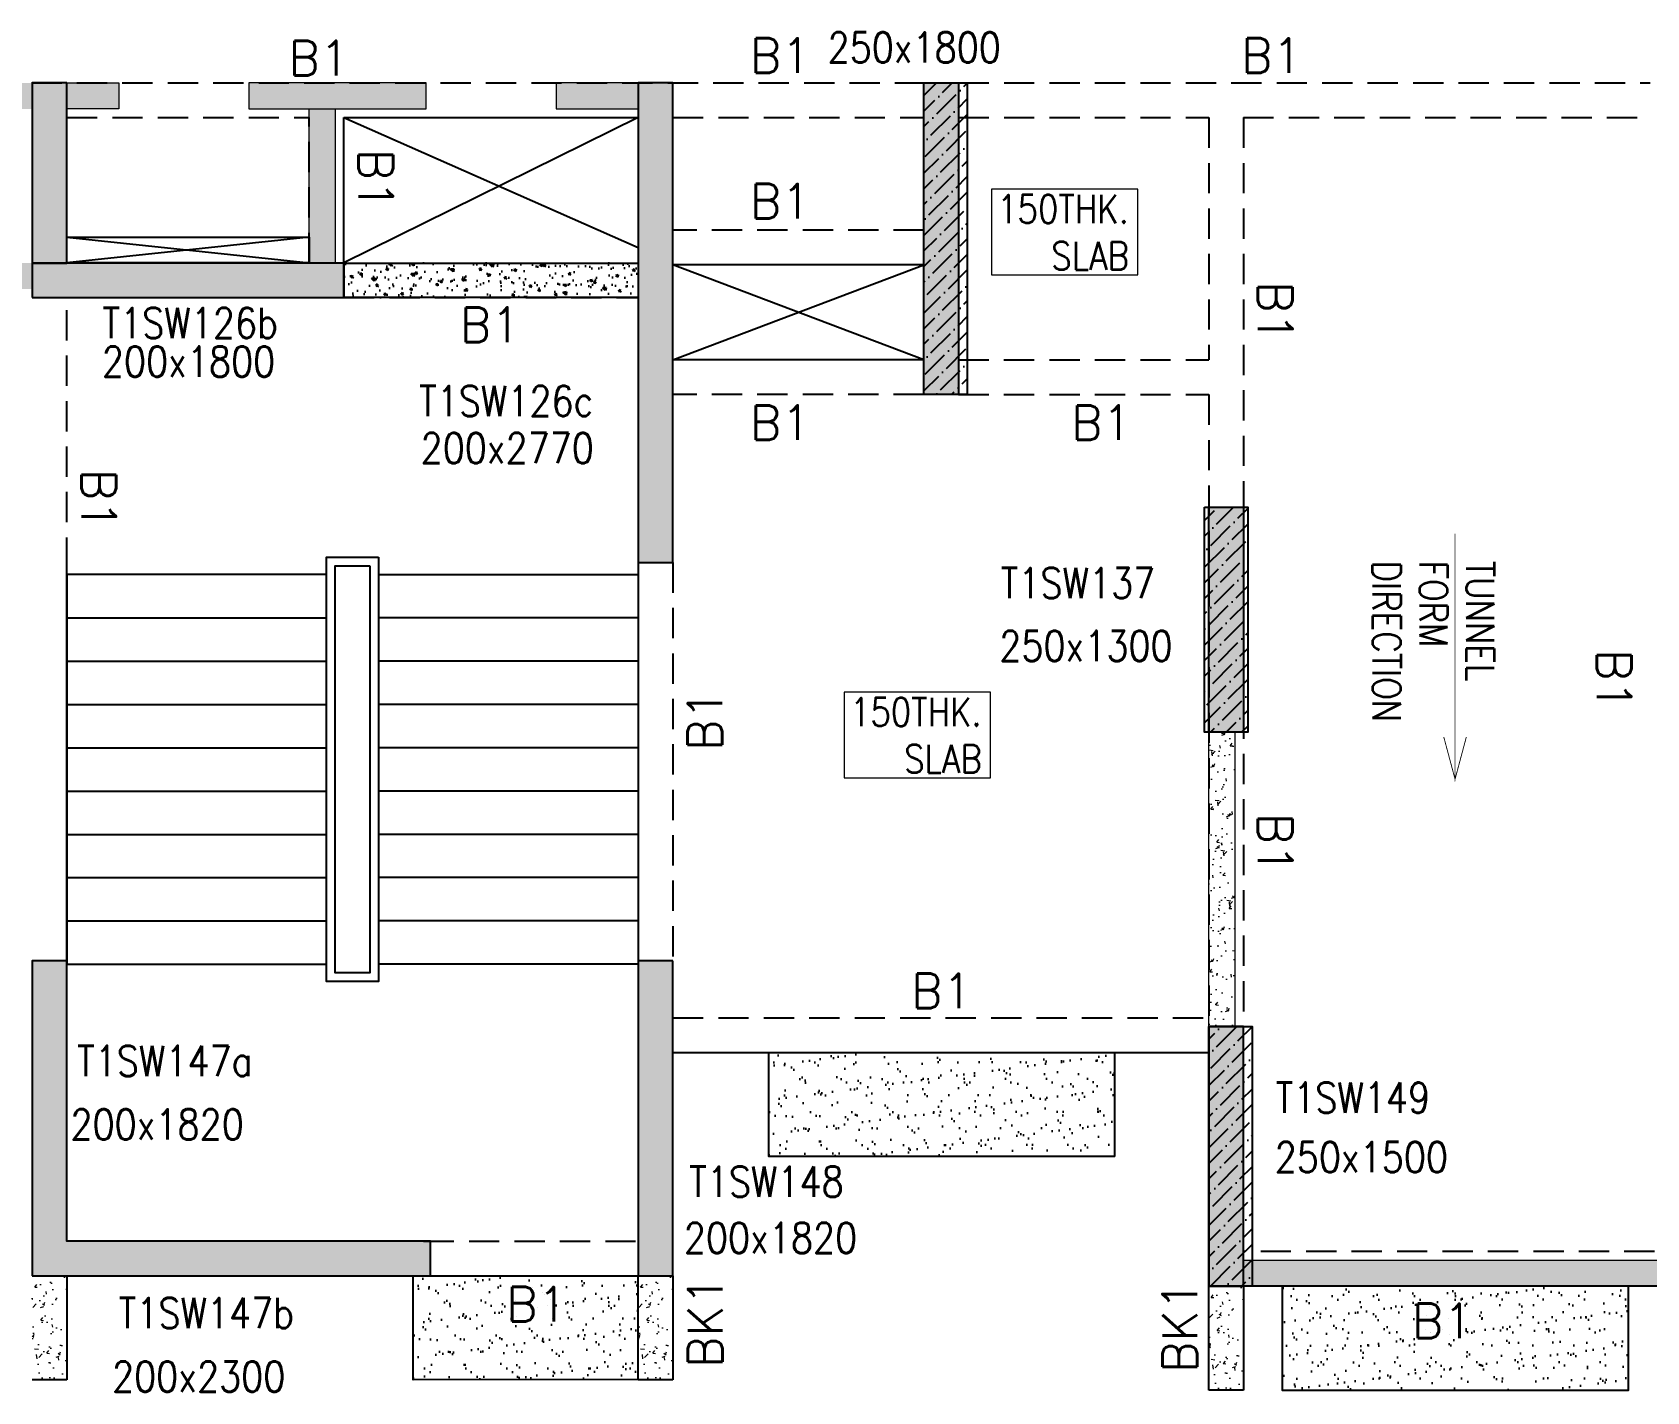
# Model space of a CAD drawing. Header units: millimetres. Extents: x 1078357 to 2594950, y -4969473 to -4636555.
# Drawn here: x 1183658 to 1192983, y -4672500 to -4664649 of the extents above; entities that cross this region are included whole.
import ezdxf

# ---------------------------------------------------------------- set-up
doc = ezdxf.new("R2010")
doc.units = ezdxf.units.MM
for name, pattern in [('CONTINOUS', [0]), ('HIDDEN', [0.375, 0.25, -0.125]), ('New Retail block$0$CONTINOUS', [0])]:
    doc.linetypes.add(name, pattern=pattern)
doc.layers.get('0').update_dxf_attribs({"lineweight": 0})
for name, color, linetype in [('B-200x650', 241, 'HIDDEN'), ('NON STR. RCC WALL', 6, 'Continuous'), ('S-COLUMN_SHEAR WALL', 1, 'Continuous'), ('S-CUT OUT', 3, 'Continuous'), ('S-PROJECTION', 54, 'New Retail block$0$CONTINOUS'), ('S-STAIR', 8, 'Continuous'), ('TEXT', 7, 'Continuous'), ('UP TO GFRS', 1, 'Continuous')]:
    doc.layers.add(name, color=color, linetype=linetype)
for name, color, linetype, lineweight in [('COL. NO.', 30, 'Continuous', 25), ('COL. SIZE', 7, 'Continuous', 25), ('HATCH', 8, 'Continuous', 30), ('RCC UPSTAND', 43, 'Continuous', 30), ('S-NON STR RCC WALL', 8, 'Continuous', 0), ('SLAB THK.', 6, 'Continuous', 0)]:
    doc.layers.add(name, color=color, linetype=linetype, lineweight=lineweight)
doc.styles.add('ROMANS', font='romans.shx', dxfattribs={"width": 0.85})
pattern_1 = [(45, (903512.16, -4590022.35), (33.67596, 123.478522), [158.75, -31.75, 0, -31.75])]

msp = doc.modelspace()

# ---------------------------------------------------------------- hatches: boundary and pattern name
at = {"layer": 'HATCH'}
h = msp.add_hatch(dxfattribs=at)
h.set_pattern_fill('AR-SAND', color=8, scale=3, angle=179.97015)
h.set_pattern_definition([(37.47015413, (-5087576.01, 23384926.63), (-4.72361136, 146.8264517), [0, -115.824, 0, -129.54, 0, -123.825]), (7.4701541, (-5087576, 23384926.63), (134.9689868, 214.9772528), [0, -62.484, 0, -104.394, 0, -40.005]), (327.47015413, (-5087669.74, 23384926.68), (237.29790347, 0.3075449), [0, -38.1, 0, -137.16, 0, -179.07]), (317.4701541, (-5087669.74, 23384926.68), (229.1017424, 66.759465), [0, -19.05, 0, -89.916, 0, -102.87])])
h.paths.add_polyline_path([(1189211.7, -4671139.5), (1187911.7, -4671141.2), (1187911.7, -4670541.2), (1187971.7, -4670541.2), (1188011.7, -4670541.2), (1189911.6, -4670542), (1189911.6, -4671140.4)], is_closed=False)
h.paths.add_polyline_path([(1188437.7, -4670554.7), (1188437.7, -4670554.7), (1188437.7, -4670854.7), (1188437.7, -4670854.7)], flags=16)
h = msp.add_hatch(dxfattribs=at)
h.set_pattern_fill('AR-SAND', color=8, scale=3, angle=179.97015)
h.set_pattern_definition([(37.47015413, (-5089629.34, 23383636.63), (-4.72361136, 146.8264517), [0, -115.824, 0, -129.54, 0, -123.825]), (7.4701541, (-5089629.34, 23383636.63), (134.9689868, 214.9772528), [0, -62.484, 0, -104.394, 0, -40.005]), (327.47015413, (-5089723.07, 23383636.68), (237.29790347, 0.3075449), [0, -38.1, 0, -137.16, 0, -179.07]), (317.4701541, (-5089723.07, 23383636.68), (229.1017424, 66.759465), [0, -19.05, 0, -89.916, 0, -102.87])])
h.paths.add_polyline_path([(1187158.3, -4672429.5), (1185858.3, -4672431.2), (1185858.3, -4671831.2), (1185918.3, -4671831.2), (1185958.3, -4671831.2), (1187158.3, -4671831.2), (1187158.3, -4672429.5)], is_closed=False)
h.paths.add_polyline_path([(1186751, -4671844.7), (1186384.4, -4671844.7), (1186384.4, -4672144.7), (1186751, -4672144.7)], flags=24)
h = msp.add_hatch(dxfattribs=at)
h.set_pattern_fill('AR-SAND', color=8, scale=3, angle=179.97015)
h.set_pattern_definition([(37.47015413, (-3992404.63, 18699617.45), (-4.72361136, 146.8264517), [0, -115.824, 0, -129.54, 0, -123.825]), (7.4701541, (-3992404.63, 18699617.45), (134.9689868, 214.9772528), [0, -62.484, 0, -104.394, 0, -40.005]), (327.4701541, (-3992498.35, 18699617.5), (237.2979035, 0.3075449), [0, -38.1, 0, -137.16, 0, -179.07]), (317.4701541, (-3992498.35, 18699617.5), (229.1017424, 66.759465), [0, -19.05, 0, -89.916, 0, -102.87])])
h.paths.add_polyline_path([(1192878.3, -4671891.2), (1190878.3, -4671891.2), (1190878.3, -4672491.2), (1192878.3, -4672491.2)])
at = {"layer": 'RCC UPSTAND'}
h = msp.add_hatch(dxfattribs=at)
h.set_pattern_fill('AR-CONC', color=8, scale=20, angle=90)
h.set_pattern_definition([(140, (-2022541.49, -7203400.79), (12.550427, 143.4520365), [15, -165]), (85, (-2022541.49, -7203400.8), (-150.438427, -27.7502667), [12, -132]), (190.4514445, (-2022540.44, -7203388.84), (-137.887998, 115.7017693), [12.7480384, -140.2284224]), (136.1842, (-2022581.49, -7203400.8), (33.103856, 213.448266), [22.5, -247.5]), (186.6356355, (-2022578.73, -7203383), (-194.82372, 186.932389), [19.122068, -210.342752]), (81.184164, (-2022581.49, -7203400.8), (-194.82372, 186.932389), [18, -198]), (111, (-2022571.49, -7203380.79), (80.523778, 119.3814104), [15, -165]), (56, (-2022571.49, -7203380.8), (-145.030009, 48.6630664), [12, -132]), (161.4514447, (-2022564.78, -7203370.84), (-64.5062306, 168.0444753), [12.748038, -140.2284224]), (127.5, (-2022541.49, -7203400.793), (-66.57877077, 2.43197106), [0, -130.4, 0, -134, 0, -132.5]), (97.5, (-2022541.49, -7203400.79), (-78.8823424, 52.6139075), [0, -76.4, 0, -127.4, 0, -50.5]), (57.5, (-2022541.49, -7203445.393), (4.51097435, 106.7644872), [0, -50, 0, -156, 0, -207]), (47.5, (-2022541.49, -7203465.39), (-20.0209965, 116.6372339), [0, -65, 0, -103.6, 0, -147])])
h.paths.add_polyline_path([(1187158.5, -4665981.3), (1187158.5, -4666181.3), (1185458.5, -4666181.3), (1185458.5, -4665981.3)])
at = {"layer": 'S-COLUMN_SHEAR WALL', "lineweight": 25}
h = msp.add_hatch(color=1, dxfattribs=at)
h.dxf.hatch_style = 1
h.paths.add_polyline_path([(1183858.5, -4664941.3), (1183658.5, -4664941.3), (1183658.5, -4665981.3), (1183858.5, -4665981.3)])
h = msp.add_hatch(color=1, dxfattribs=at)
h.dxf.hatch_style = 1
h.paths.add_polyline_path([(1187358.5, -4664941.3), (1187158.5, -4664941.3), (1187158.5, -4667711.3), (1187358.5, -4667711.3)])
h = msp.add_hatch(color=1, dxfattribs=at)
h.dxf.hatch_style = 1
h.paths.add_polyline_path([(1189008.5, -4666741.2), (1188808.5, -4666741.2), (1188808.5, -4664941.3), (1189008.5, -4664941.3)])
h = msp.add_hatch(color=1, dxfattribs=at)
h.dxf.hatch_style = 1
h.paths.add_polyline_path([(1183658.5, -4666181.3), (1185458.5, -4666181.3), (1185458.5, -4665981.3), (1183658.5, -4665981.3)])
h = msp.add_hatch(color=1, dxfattribs=at)
h.dxf.hatch_style = 1
h.paths.add_polyline_path([(1190603.5, -4667391.2), (1190589.8, -4667391.2), (1190544.9, -4667391.2), (1190453.5, -4667391.2), (1190453.5, -4668691.2), (1190653.5, -4668691.2), (1190653.5, -4667541.2), (1190653.5, -4667391.2)])
h = msp.add_hatch(color=1, dxfattribs=at)
h.dxf.hatch_style = 1
h.paths.add_polyline_path([(1183658.5, -4671831.3), (1185958.5, -4671831.3), (1185958.5, -4671631.3), (1183858.5, -4671631.3), (1183858.5, -4670011.3), (1183658.5, -4670011.3)])
h = msp.add_hatch(color=1, dxfattribs=at)
h.dxf.hatch_style = 1
h.paths.add_polyline_path([(1187358.5, -4670011.3), (1187158.5, -4670011.3), (1187158.5, -4671831.3), (1187358.5, -4671831.3)])
h = msp.add_hatch(color=1, dxfattribs=at)
h.dxf.hatch_style = 1
h.paths.add_polyline_path([(1190453.5, -4671891.3), (1190653.5, -4671891.3), (1190653.5, -4670391.2), (1190453.5, -4670391.2)])
at = {"layer": 'S-NON STR RCC WALL', "ltscale": 700}
h = msp.add_hatch(dxfattribs=at)
h.set_pattern_fill('AR-CONC', color=256)
h.set_pattern_definition([(50, (31262.4, 203131.2), (182.184669, -15.9390855), [19.05, -209.55]), (355, (31262.4, 203131.2), (-35.2434214, 191.056845), [15.24, -167.640584]), (100.4514447, (31277.58, 203129.87), (146.941247, 175.117752), [16.190009, -178.0902446]), (46.1842, (31262.4, 203182), (271.079041, -42.042328), [28.575, -314.325]), (96.6355576, (31285, 203178.5), (237.404134, 247.426125), [24.285023, -267.135608]), (351.184151, (31262.4, 203182), (237.404134, 247.426125), [22.859967, -251.459732]), (21, (31287.8, 203169.3), (151.6143913, -102.265198), [19.05, -209.55]), (326, (31287.8, 203169.3), (61.802028, 184.187966), [15.24, -167.64]), (71.451445, (31300.43, 203160.78), (213.416419, 81.922769), [16.190009, -178.0899376]), (37.5, (31262.4, 203131.2), (3.08860325, 84.5550389), [0, -165.608, 0, -170.18, 0, -168.275]), (7.5, (31262.4, 203131.2), (66.8196625, 100.1805748), [0, -97.028, 0, -161.798, 0, -64.135]), (327.5, (31205.756, 203131.2), (135.5905952, -5.728744), [0, -63.5, 0, -198.12, 0, -262.89]), (317.5, (31180.36, 203131.2), (148.1291814, 25.426491), [0, -82.55, 0, -131.572, 0, -186.69])])
h.paths.add_polyline_path([(1186683.4, -4665091.2), (1187158.3, -4665091.2), (1187158.3, -4664941.2), (1186683.4, -4664941.2)])
h.paths.add_polyline_path([(1181978.4, -4665091.2), (1182128.4, -4665091.2), (1182128.4, -4665981.2), (1181978.4, -4665981.2)])
h.paths.add_polyline_path([(1184908.4, -4665091.2), (1185933.4, -4665091.2), (1185933.4, -4664941.2), (1184908.4, -4664941.2)])
h.paths.add_polyline_path([(1183858.3, -4664941.2), (1184158.4, -4664941.2), (1184158.4, -4665091.2), (1183858.3, -4665091.2)])
h.paths.add_polyline_path([(1181978.4, -4666131.2), (1183658.3, -4666131.2), (1183658.3, -4665981.2), (1181978.4, -4665981.2)])
h.paths.add_polyline_path([(1183268.4, -4665091.2), (1183658.3, -4665091.2), (1183658.3, -4664941.2), (1183268.4, -4664941.2)])
h.paths.add_polyline_path([(1181228.4, -4665091.2), (1182518.4, -4665091.2), (1182518.4, -4664941.2), (1181228.4, -4664941.2)])
h.paths.add_polyline_path([(1185258.4, -4665091.2), (1185408.4, -4665091.2), (1185408.4, -4665981.2), (1185258.4, -4665981.2)])
at = {"layer": 'S-NON STR RCC WALL'}
h = msp.add_hatch(dxfattribs=at)
h.set_pattern_fill('AR-CONC', color=256)
h.set_pattern_definition([(50, (-4135567.27, 18847639.47), (182.184669, -15.9390855), [19.05, -209.55]), (355, (-4135567.27, 18847639.47), (-35.2434214, 191.0568452), [15.24, -167.6405842]), (100.4514447, (-4135552.09, 18847638.14), (146.9412471, 175.1177519), [16.1900088, -178.0902446]), (46.1842, (-4135567.27, 18847690.27), (271.0790409, -42.042328), [28.575, -314.325]), (96.6355576, (-4135544.68, 18847686.76), (237.404134, 247.4261246), [24.285023, -267.1356082]), (351.1841512, (-4135567.27, 18847690.27), (237.404134, 247.4261246), [22.859967, -251.459732]), (21, (-4135541.87, 18847677.57), (151.6143913, -102.2651982), [19.05, -209.55]), (326, (-4135541.87, 18847677.57), (61.8020283, 184.1879661), [15.24, -167.64]), (71.451445, (-4135529.23, 18847669.04), (213.4164193, 81.9227689), [16.1900088, -178.0899376]), (37.5, (-4135567.27, 18847639.466), (3.08860325, 84.55503887), [0, -165.608, 0, -170.18, 0, -168.275]), (7.5, (-4135567.27, 18847639.47), (66.8196625, 100.18057482), [0, -97.028, 0, -161.798, 0, -64.135]), (327.5, (-4135623.91, 18847639.466), (135.59059517, -5.728744), [0, -63.5, 0, -198.12, 0, -262.89]), (317.5, (-4135649.31, 18847639.47), (148.1291814, 25.42649103), [0, -82.55, 0, -131.572, 0, -186.69])])
h.paths.add_polyline_path([(1190603.3, -4670391.1), (1190453.3, -4670391.1), (1190453.3, -4668691.2), (1190603.3, -4668691.2)])
h = msp.add_hatch(dxfattribs=at)
h.set_pattern_fill('AR-CONC', color=256)
h.set_pattern_definition([(50, (-5232816.98, 23531658.65), (182.184669, -15.93908554), [19.05, -209.55]), (355, (-5232816.98, 23531658.65), (-35.2434214, 191.0568452), [15.24, -167.6405842]), (100.4514447, (-5232801.8, 23531657.33), (146.9412471, 175.1177519), [16.1900088, -178.0902446]), (46.1842, (-5232816.98, 23531709.45), (271.0790409, -42.042328), [28.575, -314.325]), (96.6355576, (-5232794.4, 23531705.95), (237.404134, 247.4261246), [24.2850231, -267.1356082]), (351.1841512, (-5232816.98, 23531709.45), (237.404134, 247.4261246), [22.859967, -251.459732]), (21, (-5232791.58, 23531696.75), (151.6143913, -102.2651982), [19.05, -209.55]), (326, (-5232791.58, 23531696.75), (61.8020283, 184.1879661), [15.24, -167.64]), (71.451445, (-5232778.95, 23531688.23), (213.4164193, 81.9227689), [16.1900088, -178.0899376]), (37.5, (-5232816.985, 23531658.653), (3.08860325, 84.55503887), [0, -165.608, 0, -170.18, 0, -168.275]), (7.5, (-5232816.985, 23531658.65), (66.8196625, 100.18057482), [0, -97.028, 0, -161.798, 0, -64.135]), (327.5, (-5232873.63, 23531658.65), (135.59059517, -5.728744), [0, -63.5, 0, -198.12, 0, -262.89]), (317.5, (-5232899.03, 23531658.65), (148.1291814, 25.42649103), [0, -82.55, 0, -131.572, 0, -186.69])])
h.paths.add_polyline_path([(1193528.3, -4671891.1), (1192778.3, -4671891.1), (1192778.3, -4671741.2), (1193528.3, -4671741.2)])
h.paths.add_polyline_path([(1195650.4, -4671891.2), (1195328.3, -4671891.2), (1195328.3, -4671741.2), (1195650.4, -4671741.2)])
h.paths.add_polyline_path([(1190978.3, -4671891.2), (1190653.3, -4671891.2), (1190653.3, -4671741.2), (1190978.3, -4671741.2)])
h.paths.add_polyline_path([(1195328.3, -4671891.2), (1193528.3, -4671891.2), (1193528.3, -4671741.2), (1195328.3, -4671741.2)])
h.paths.add_polyline_path([(1192778.3, -4671891.2), (1190978.3, -4671891.2), (1190978.3, -4671741.2), (1192778.3, -4671741.2)])
h = msp.add_hatch(dxfattribs=at)
h.set_pattern_fill('AR-CONC', color=256, angle=180)
h.set_pattern_definition([(50, (-8446513.87, 37567276.1), (182.184669, -15.93908554), [19.05, -209.55]), (355, (-8446513.87, 37567276.1), (-35.2434214, 191.0568452), [15.24, -167.6405842]), (100.4514447, (-8446498.68, 37567274.78), (146.9412471, 175.1177519), [16.1900088, -178.0902446]), (46.1842, (-8446513.87, 37567326.9), (271.0790409, -42.0423279), [28.575, -314.325]), (96.6355576, (-8446491.28, 37567323.4), (237.404134, 247.4261246), [24.2850231, -267.1356082]), (351.1841512, (-8446513.87, 37567326.9), (237.404134, 247.4261246), [22.859967, -251.459732]), (21, (-8446488.47, 37567314.2), (151.61439127, -102.2651982), [19.05, -209.55]), (326, (-8446488.47, 37567314.2), (61.80202835, 184.1879661), [15.24, -167.64]), (71.451445, (-8446475.83, 37567305.68), (213.4164193, 81.9227689), [16.1900088, -178.0899376]), (37.5, (-8446513.865, 37567276.104), (3.08860325, 84.55503887), [0, -165.608, 0, -170.18, 0, -168.275]), (7.5, (-8446513.865, 37567276.1), (66.81966251, 100.18057482), [0, -97.028, 0, -161.798, 0, -64.135]), (327.5, (-8446570.51, 37567276.104), (135.59059517, -5.72874399), [0, -63.5, 0, -198.12, 0, -262.89]), (317.5, (-8446595.91, 37567276.1), (148.1291814, 25.42649103), [0, -82.55, 0, -131.572, 0, -186.69])])
h.paths.add_polyline_path([(1183858.4, -4671831.2), (1183658.4, -4671831.2), (1183658.4, -4672431.2), (1183858.4, -4672431.2), (1183858.4, -4672431.2), (1183858.4, -4671831.3)], is_closed=False)
h = msp.add_hatch(dxfattribs=at)
h.set_pattern_fill('AR-CONC', color=256, angle=180)
h.set_pattern_definition([(50, (-8443013.87, 37567276.1), (182.184669, -15.93908554), [19.05, -209.55]), (355, (-8443013.87, 37567276.1), (-35.2434214, 191.0568452), [15.24, -167.6405842]), (100.4514447, (-8442998.68, 37567274.78), (146.9412471, 175.1177519), [16.1900088, -178.0902446]), (46.1842, (-8443013.87, 37567326.9), (271.0790409, -42.0423279), [28.575, -314.325]), (96.6355576, (-8442991.28, 37567323.4), (237.404134, 247.4261246), [24.2850231, -267.1356082]), (351.1841512, (-8443013.87, 37567326.9), (237.404134, 247.4261246), [22.859967, -251.459732]), (21, (-8442988.47, 37567314.2), (151.61439127, -102.2651982), [19.05, -209.55]), (326, (-8442988.47, 37567314.2), (61.80202835, 184.1879661), [15.24, -167.64]), (71.451445, (-8442975.83, 37567305.68), (213.4164193, 81.9227689), [16.1900088, -178.0899376]), (37.5, (-8443013.865, 37567276.104), (3.08860325, 84.55503887), [0, -165.608, 0, -170.18, 0, -168.275]), (7.5, (-8443013.865, 37567276.1), (66.81966251, 100.18057482), [0, -97.028, 0, -161.798, 0, -64.135]), (327.5, (-8443070.51, 37567276.104), (135.59059517, -5.72874399), [0, -63.5, 0, -198.12, 0, -262.89]), (317.5, (-8443095.91, 37567276.1), (148.1291814, 25.42649103), [0, -82.55, 0, -131.572, 0, -186.69])])
h.paths.add_polyline_path([(1187358.4, -4671831.2), (1187158.4, -4671831.2), (1187158.4, -4672431.2), (1187358.4, -4672431.2), (1187358.4, -4672431.2), (1187358.4, -4671831.3)], is_closed=False)
h = msp.add_hatch(dxfattribs=at)
h.set_pattern_fill('AR-CONC', color=256, angle=180)
h.set_pattern_definition([(50, (-8439718.9, 37567216.11), (182.184669, -15.93908554), [19.05, -209.55]), (355, (-8439718.9, 37567216.1), (-35.2434214, 191.0568452), [15.24, -167.6405842]), (100.4514447, (-8439703.72, 37567214.78), (146.9412471, 175.1177519), [16.1900088, -178.0902446]), (46.1842, (-8439718.9, 37567266.9), (271.0790409, -42.0423279), [28.575, -314.325]), (96.6355576, (-8439696.3, 37567263.4), (237.404134, 247.4261246), [24.2850231, -267.1356082]), (351.1841512, (-8439718.9, 37567266.9), (237.404134, 247.4261246), [22.859967, -251.459732]), (21, (-8439693.5, 37567254.21), (151.61439127, -102.2651982), [19.05, -209.55]), (326, (-8439693.5, 37567254.2), (61.80202835, 184.1879661), [15.24, -167.64]), (71.451445, (-8439680.87, 37567245.69), (213.4164193, 81.9227689), [16.1900088, -178.0899376]), (37.5, (-8439718.9, 37567216.11), (3.08860325, 84.55503887), [0, -165.608, 0, -170.18, 0, -168.275]), (7.5, (-8439718.9, 37567216.11), (66.81966251, 100.18057482), [0, -97.028, 0, -161.798, 0, -64.135]), (327.5, (-8439775.544, 37567216.11), (135.59059517, -5.72874399), [0, -63.5, 0, -198.12, 0, -262.89]), (317.5, (-8439800.94, 37567216.11), (148.1291814, 25.42649103), [0, -82.55, 0, -131.572, 0, -186.69])])
h.paths.add_polyline_path([(1190653.3, -4671891.2), (1190453.4, -4671891.2), (1190453.4, -4672491.2), (1190653.3, -4672491.2), (1190653.4, -4672491.2), (1190653.4, -4671891.3)], is_closed=False)
at = {"layer": 'UP TO GFRS', "lineweight": 25}
h = msp.add_hatch(dxfattribs=at)
h.set_pattern_fill('ANSI36', color=8, scale=20)
h.set_pattern_definition(pattern_1)
h.paths.add_polyline_path([(1188808.6, -4664941.3), (1189058.6, -4664941.3), (1189058.6, -4666741.2), (1188808.6, -4666741.2)])
h = msp.add_hatch(dxfattribs=at)
h.set_pattern_fill('ANSI36', color=8, scale=20)
h.set_pattern_definition([(45, (903512.135, -4613405.35), (33.67596, 123.478522), [158.75, -31.75, 0, -31.75])])
h.paths.add_polyline_path([(1190428.5, -4667391.2), (1190678.5, -4667391.2), (1190678.5, -4668691.2), (1190428.5, -4668691.2)])
h = msp.add_hatch(dxfattribs=at)
h.set_pattern_fill('ANSI36', color=8, scale=20)
h.set_pattern_definition(pattern_1)
h.paths.add_polyline_path([(1190453.5, -4670391.2), (1190703.5, -4670391.2), (1190703.5, -4671891.2), (1190453.5, -4671891.2)])

# ---------------------------------------------------------------- linework, layer by layer
at = {"color": 2, "ltscale": 1000, "const_width": 5, "elevation": -0.1}
msp.add_lwpolyline([(1191810.9, -4668719.3), (1191876, -4668962.3), (1191876, -4667545.3), (1191876, -4668962.3), (1191941.1, -4668719.3)], dxfattribs=at)
at = {"layer": 'B-200x650', "linetype": 'HIDDEN', "ltscale": 700}
for p, q in [((1179978.4, -4664941.2, 0), (1188808.3, -4664941.2, 0)), ((1189008.3, -4664941.2, 0), (1193003.3, -4664941.2, 0)), ((1183858.3, -4665141.2, 0), (1185258.3, -4665141.2, 0)), ((1185258.3, -4665981.2, 0), (1185258.3, -4665141.2, 0)), ((1187358.4, -4665141.2, 0), (1188808.3, -4665141.2, 0)), ((1189008.3, -4665141.2, 0), (1190453.3, -4665141.2, 0)), ((1190453.3, -4665141.2, 0), (1190453.3, -4666541.1, 0)), ((1190653.3, -4665141.2, 0), (1190653.3, -4670391.1, 0)), ((1190653.3, -4665141.2, 0), (1193003.3, -4665141.2, 0)), ((1188808.3, -4665791.1, 0), (1187358.3, -4665791.1, 0)), ((1183858.3, -4667741.2, 0), (1183858.3, -4666181.2, 0)), ((1185458.5, -4666181.3, 0), (1187158.5, -4666181.3, 0)), ((1189008.2, -4666541.1, 0), (1190453.3, -4666541.1, 0)), ((1188808.3, -4666741.1, 0), (1187358.3, -4666741.1, 0)), ((1189008.2, -4666741.1, 0), (1190453.3, -4666741.1, 0)), ((1190453.3, -4666741.1, 0), (1190453.3, -4670391.1, 0)), ((1187358.4, -4667711.2, 0), (1187358.4, -4670011.2, 0)), ((1187358.4, -4670341.2, 0), (1190453.3, -4670341.2, 0)), ((1185918.3, -4671631.2, 0), (1187158.3, -4671631.2, 0)), ((1195653.3, -4671691.2, 0), (1190653.3, -4671691.2, 0))]:
    msp.add_line(p, q, dxfattribs=at)
at = {"layer": 'B-200x650', "linetype": 'CONTINOUS', "ltscale": 700}
for p, q in [((1185458.3, -4665981.2, 0), (1185458.3, -4665141.2, 0)), ((1185458.3, -4665141.2, 0), (1187158.4, -4665141.2, 0)), ((1185458.5, -4665981.3, 0), (1187158.5, -4665981.3, 0)), ((1183858.3, -4670011.2, 0), (1183858.3, -4667741.2, 0)), ((1183858.3, -4671831.2, 0), (1183858.3, -4672431.2, 0)), ((1185918.3, -4671831.2, 0), (1187158.3, -4671831.2, 0)), ((1187158.3, -4672431.2, 0), (1187158.3, -4671831.2, 0)), ((1187358.3, -4671831.2, 0), (1187358.3, -4672431.2, 0)), ((1190453.3, -4672491.2, 0), (1190453.3, -4671891.2, 0)), ((1195653.3, -4671891.2, 0), (1190653.3, -4671891.2, 0)), ((1190653.3, -4671891.2, 0), (1190653.3, -4672491.2, 0)), ((1183858.3, -4672431.2, 0), (1183658.3, -4672431.2, 0)), ((1187358.3, -4672431.2, 0), (1187158.3, -4672431.2, 0)), ((1190653.3, -4672491.2, 0), (1190453.3, -4672491.2, 0))]:
    msp.add_line(p, q, dxfattribs=at)
at = {"layer": 'B-200x650', "linetype": 'Continuous', "ltscale": 700}
for p, q in [((1188808.3, -4665991.1, 0), (1187358.3, -4665991.1, 0)), ((1188808.3, -4666541.1, 0), (1187358.3, -4666541.1, 0)), ((1187158.4, -4667711.2, 0), (1187158.4, -4670011.2, 0)), ((1187358.4, -4670541.2, 0), (1190453.3, -4670541.2, 0))]:
    msp.add_line(p, q, dxfattribs=at)
at = {"layer": 'NON STR. RCC WALL', "elevation": 0}
msp.add_lwpolyline([(1187158.5, -4665981.3), (1187158.5, -4666181.3), (1185458.5, -4666181.3), (1185458.5, -4665981.3)], close=True, dxfattribs=at)
at = {"layer": 'S-COLUMN_SHEAR WALL', "color": 1, "lineweight": 25}
msp.add_line((1185458.5, -4665981.3, 0), (1185458.5, -4666181.3, 0), dxfattribs=at)
at = {"layer": 'S-COLUMN_SHEAR WALL', "color": 1, "lineweight": 25, "elevation": 0}
for points in [[(1183858.5, -4664941.3), (1183658.5, -4664941.3), (1183658.5, -4665981.3), (1183858.5, -4665981.3)], [(1187358.5, -4664941.3), (1187158.5, -4664941.3), (1187158.5, -4667711.3), (1187358.5, -4667711.3)], [(1189008.5, -4666741.2), (1188808.5, -4666741.2), (1188808.5, -4664941.3), (1189008.5, -4664941.3)], [(1183658.5, -4666181.3), (1185458.5, -4666181.3), (1185458.5, -4665981.3), (1183658.5, -4665981.3)], [(1190453.5, -4667391.2), (1190653.5, -4667391.2), (1190653.5, -4668691.2), (1190453.5, -4668691.2)], [(1183658.5, -4671831.3), (1185958.5, -4671831.3), (1185958.5, -4671631.3), (1183858.5, -4671631.3), (1183858.5, -4670011.3), (1183658.5, -4670011.3)], [(1187358.5, -4670011.3), (1187158.5, -4670011.3), (1187158.5, -4671831.3), (1187358.5, -4671831.3)], [(1190453.5, -4671891.3), (1190653.5, -4671891.3), (1190653.5, -4670391.2), (1190453.5, -4670391.2)]]:
    msp.add_lwpolyline(points, close=True, dxfattribs=at)
at = {"layer": 'S-CUT OUT'}
for p, q in [((1185458.3, -4665141.2, 0), (1187158.4, -4665891.2, 0)), ((1187158.4, -4665141.2, 0), (1185458.3, -4665981.2, 0)), ((1185258.3, -4665831.1, 0), (1183858.3, -4665981.2, 0)), ((1183858.3, -4665831.1, 0), (1185258.3, -4665981.2, 0)), ((1187358.3, -4666541.1, 0), (1188808.3, -4665991.1, 0)), ((1188808.3, -4666541.1, 0), (1187358.3, -4665991.1, 0))]:
    msp.add_line(p, q, dxfattribs=at)
at = {"layer": 'S-CUT OUT', "elevation": 0}
msp.add_lwpolyline([(1183858.3, -4665831.1), (1185258.3, -4665831.1), (1185258.3, -4665981.1), (1183858.3, -4665981.1)], close=True, dxfattribs=at)
at = {"layer": 'S-NON STR RCC WALL', "ltscale": 700, "elevation": 0}
for points in [[(1183858.3, -4664941.2), (1184158.4, -4664941.2), (1184158.4, -4665091.2), (1183858.3, -4665091.2)], [(1184908.4, -4665091.2), (1185933.4, -4665091.2), (1185933.4, -4664941.2), (1184908.4, -4664941.2)], [(1186683.4, -4665091.2), (1187158.3, -4665091.2), (1187158.3, -4664941.2), (1186683.4, -4664941.2)], [(1185258.4, -4665091.2), (1185408.4, -4665091.2), (1185408.4, -4665981.2), (1185258.4, -4665981.2)]]:
    msp.add_lwpolyline(points, close=True, dxfattribs=at)
at = {"layer": 'S-NON STR RCC WALL', "elevation": 0}
for points in [[(1190603.3, -4670391.1), (1190453.3, -4670391.1), (1190453.3, -4668691.2), (1190603.3, -4668691.2)], [(1195650.4, -4671891.2), (1190653.3, -4671891.2), (1190653.3, -4671741.2), (1195650.4, -4671741.2)]]:
    msp.add_lwpolyline(points, close=True, dxfattribs=at)
at = {"layer": 'S-PROJECTION'}
for p, q in [((1189911.6, -4671141.2, 0), (1189911.6, -4670541.2, 0)), ((1187158.3, -4672429.5, 0), (1187158.3, -4672231.2, 0))]:
    msp.add_line(p, q, dxfattribs=at)
at = {"layer": 'S-PROJECTION', "elevation": 0}
for points in [[(1189911.6, -4671141.2), (1187911.7, -4671141.2), (1187911.7, -4670541.2)], [(1187158.3, -4672429.5), (1185858.3, -4672431.2), (1185858.3, -4671831.2)]]:
    msp.add_lwpolyline(points, dxfattribs=at)
msp.add_lwpolyline([(1192878.3, -4671891.2), (1190878.3, -4671891.2), (1190878.3, -4672491.2), (1192878.3, -4672491.2)], close=True, dxfattribs=at)
at = {"layer": 'S-STAIR', "elevation": 0}
for points in [[(1185658.3, -4667681.2), (1185658.3, -4670131.2), (1185358.3, -4670131.2), (1185358.3, -4667681.2)], [(1185608.3, -4667731.2), (1185608.3, -4670081.2), (1185408.3, -4670081.2), (1185408.3, -4667731.2)]]:
    msp.add_lwpolyline(points, close=True, dxfattribs=at)
for points in [[(1185358.3, -4667781.2), (1183858.3, -4667781.2)], [(1183858.3, -4667781.2), (1183858.3, -4670031.2), (1185358.3, -4670031.2)], [(1185658.3, -4667781.2), (1187158.3, -4667781.2)], [(1187158.3, -4667781.2), (1187158.3, -4670031.2), (1185658.3, -4670031.2)], [(1183858.3, -4668031.2), (1185358.3, -4668031.2)], [(1187158.3, -4668031.2), (1185658.3, -4668031.2)], [(1183858.3, -4668281.2), (1185358.3, -4668281.2)], [(1187158.3, -4668281.2), (1185658.3, -4668281.2)], [(1183858.3, -4668531.2), (1185358.3, -4668531.2)], [(1187158.3, -4668531.2), (1185658.3, -4668531.2)], [(1183858.3, -4668781.2), (1185358.3, -4668781.2)], [(1187158.3, -4668781.2), (1185658.3, -4668781.2)], [(1183858.3, -4669031.2), (1185358.3, -4669031.2)], [(1187158.3, -4669031.2), (1185658.3, -4669031.2)], [(1183858.3, -4669281.2), (1185358.3, -4669281.2)], [(1187158.3, -4669281.2), (1185658.3, -4669281.2)], [(1183858.3, -4669531.2), (1185358.3, -4669531.2)], [(1187158.3, -4669531.2), (1185658.3, -4669531.2)], [(1183858.3, -4669781.2), (1185358.3, -4669781.2)], [(1187158.3, -4669781.2), (1185658.3, -4669781.2)]]:
    msp.add_lwpolyline(points, dxfattribs=at)
at = {"layer": 'SLAB THK.', "elevation": -0.1}
for points in [[(1190043.2, -4665554.2), (1189198.3, -4665554.2), (1189198.3, -4666050), (1190043.2, -4666050)], [(1190043.2, -4665554.2), (1189198.3, -4665554.2), (1189198.3, -4666050), (1190043.2, -4666050)], [(1189193.2, -4668459.3), (1188348.2, -4668459.3), (1188348.2, -4668955.1), (1189193.2, -4668955.1)], [(1189193.2, -4668459.3), (1188348.2, -4668459.3), (1188348.2, -4668955.1), (1189193.2, -4668955.1)]]:
    msp.add_lwpolyline(points, close=True, dxfattribs=at)
at = {"layer": 'UP TO GFRS', "color": 3, "lineweight": 25, "elevation": 0}
for points in [[(1188808.5, -4664941.3), (1189058.5, -4664941.3), (1189058.5, -4666741.2), (1188808.5, -4666741.2)], [(1190428.5, -4667391.2), (1190678.5, -4667391.2), (1190678.5, -4668691.2), (1190428.5, -4668691.2)], [(1190453.5, -4670391.2), (1190703.5, -4670391.2), (1190703.5, -4671891.2), (1190453.5, -4671891.2)]]:
    msp.add_lwpolyline(points, close=True, dxfattribs=at)

# ---------------------------------------------------------------- texts
at = {"layer": 'B-200x650', "linetype": 'HIDDEN', "ltscale": 500, "style": 'ROMANS'}
for rotation, p in [(359.99906, (1185138.4, -4664897.3, -2.7)), (359.99906, (1187803.9, -4664883.2, -2.7)), (359.99906, (1190641, -4664883.2, -2.7)), (269.99906, (1185542.2, -4665322.4, -2.7)), (359.99906, (1187803.9, -4665724, -2.7)), (269.99906, (1190737.2, -4666087.2, -2.7)), (359.99906, (1186127.5, -4666437.8, -2.7)), (359.99906, (1187803.9, -4667003.5, -2.7)), (359.99906, (1189658.6, -4667003.5, -2.7)), (269.99906, (1192694.7, -4668212.4, -2.7)), (89.99906, (1187643.4, -4668798.3, -2.7)), (269.99906, (1190737.2, -4669157.2, -2.7)), (0.00094, (1191627.1, -4672191.5, -2.7))]:
    msp.add_text('B1', height=200, rotation=rotation, dxfattribs=at).set_placement(p)
at = {"layer": 'B-200x650', "linetype": 'HIDDEN', "ltscale": 700, "style": 'ROMANS'}
for rotation, p in [(269.99906, (1183942.2, -4667171.2, -2.7)), (359.99906, (1188735.2, -4670285.3, -2.7))]:
    msp.add_text('B1', height=200, rotation=rotation, dxfattribs=at).set_placement(p)
at = {"layer": 'B-200x650', "linetype": 'CONTINOUS', "ltscale": 700, "style": 'ROMANS'}
for s, rotation, p in [('B1', 359.99906, (1186396.3, -4672094.7, -2.7)), ('BK1', 90, (1187645.4, -4672361.9, 50)), ('BK1', 90, (1190386.1, -4672390.8, 50))]:
    msp.add_text(s, height=200, rotation=rotation, dxfattribs=at).set_placement(p)
at = {"layer": 'COL. NO.', "linetype": 'Continuous', "style": 'ROMANS', "width": 0.85}
for s, p in [('T1SW126b', (1184063.9, -4666415.3, -320.4)), ('T1SW126c', (1185892.6, -4666866, -320.4)), ('T1SW137', (1189251.6, -4667916.9, -320.4)), ('T1SW147a', (1183917.5, -4670677.5, -320.4)), ('T1SW149', (1190839.5, -4670889.5, -320.4)), ('T1SW148', (1187452.5, -4671374.9, -320.4)), ('T1SW147b', (1184157.6, -4672134, -320.4))]:
    msp.add_text(s, height=175, dxfattribs=at).set_placement(p)
at = {"layer": 'COL. SIZE', "linetype": 'Continuous', "style": 'ROMANS', "width": 0.85}
for s, p in [('250x1800', (1188252, -4664823.7, -320.4)), ('200x1800', (1184060.4, -4666638.2, -320.4)), ('200x2770', (1185901.4, -4667138, -320.4)), ('250x1300', (1189243.7, -4668280.5, -320.4)), ('200x1820', (1183879.1, -4671044, -320.4)), ('250x1500', (1190834.7, -4671233, -320.4)), ('200x1820', (1187421.7, -4671699.8, -320.4)), ('200x2300', (1184119.2, -4672500.5, -320.4))]:
    msp.add_text(s, height=175, dxfattribs=at).set_placement(p)
at = {"layer": 'SLAB THK.', "char_height": 162, "width": 162, "attachment_point": 9, "rotation": 359.99906, "style": 'ROMANS'}
for insert in [(1189992.2, -4666020.3, 0), (1189992.2, -4666020.3, 0), (1189142.2, -4668925.5, 0), (1189142.2, -4668925.5, 0)]:
    msp.add_mtext('150THK.\\PSLAB', dxfattribs=dict(at, insert=insert))
at = {"layer": 'TEXT', "insert": (1192102.1, -4667701.2, 0.1), "char_height": 162, "width": 162, "attachment_point": 1, "rotation": 269.99906, "style": 'ROMANS'}
msp.add_mtext('\\pxql;TUNNEL FORM DIRECTION', dxfattribs=at)

doc.saveas('drawing.dxf')
